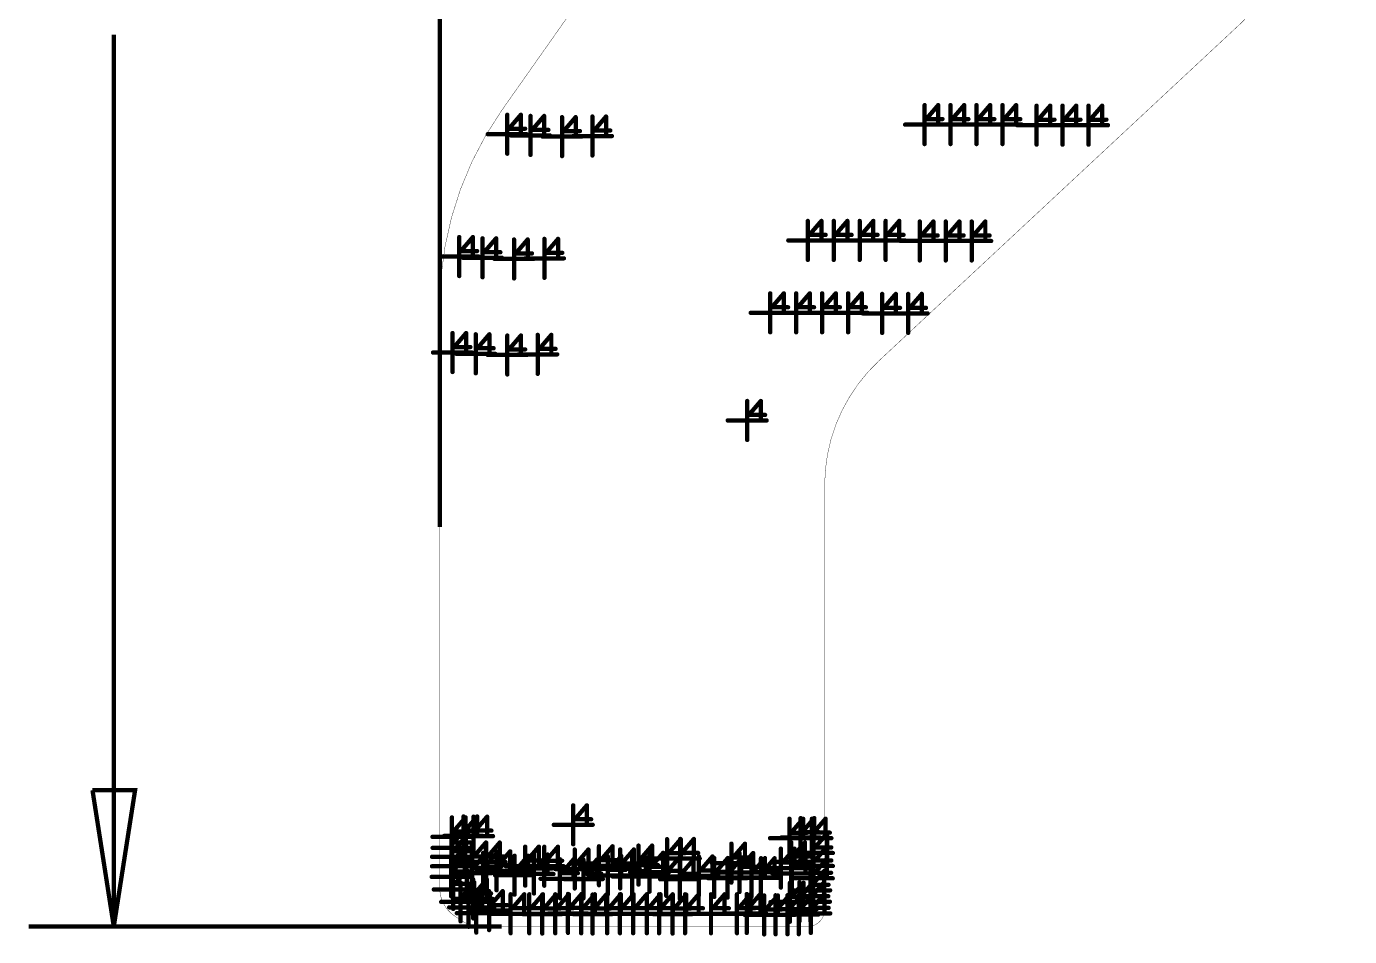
# Model space of a CAD drawing. Extents: x -81 to 328, y -202 to 89.
# Drawn here: x -33.48 to 5.36, y -84.28 to -57.56 of the extents above; entities that cross this region are included whole.
import ezdxf

# ---------------------------------------------------------------- set-up
doc = ezdxf.new("R2010")
doc.units = 0

# ---------------------------------------------------------------- blocks, each defined once
blk = doc.blocks.new('PAD_R1')
at = {"const_width": 0.5}
blk.add_lwpolyline([(0.25, 0, 1), (-0.25, 0, 1)], format="xyb", close=True, dxfattribs=at)

msp = doc.modelspace()

# ---------------------------------------------------------------- linework, layer by layer
at = {"const_width": 0.127}
for points in [[(-21.35, -72.249), (-21.35, 32.011)], [(-30.917, -57.803), (-30.917, -83.982)], [(-7.116, -59.869), (-7.116, -61.012)], [(-6.716, -59.869), (-7.069, -60.279)], [(-6.716, -60.441), (-6.716, -59.869)], [(-6.354, -59.869), (-6.354, -61.012)], [(-5.954, -59.869), (-6.307, -60.279)], [(-5.954, -60.441), (-5.954, -59.869)], [(-5.592, -59.869), (-5.592, -61.012)], [(-5.192, -59.869), (-5.545, -60.279)], [(-5.192, -60.441), (-5.192, -59.869)], [(-4.83, -59.869), (-4.83, -61.012)], [(-4.43, -59.869), (-4.783, -60.279)], [(-4.43, -60.441), (-4.43, -59.869)], [(-19.367, -60.152), (-19.367, -61.295)], [(-18.967, -60.152), (-19.319, -60.561)], [(-18.967, -60.723), (-18.967, -60.152)], [(-18.684, -60.187), (-18.684, -61.33)], [(-18.284, -60.187), (-18.637, -60.597)], [(-18.284, -60.759), (-18.284, -60.187)], [(-17.758, -60.222), (-17.758, -61.365)], [(-17.358, -60.222), (-17.71, -60.631)], [(-17.358, -60.793), (-17.358, -60.222)], [(-16.866, -60.204), (-16.866, -61.347)], [(-16.466, -60.204), (-16.818, -60.614)], [(-16.466, -60.776), (-16.466, -60.204)], [(-3.828, -59.886), (-3.828, -61.029)], [(-3.428, -59.886), (-3.781, -60.296)], [(-3.428, -60.458), (-3.428, -59.886)], [(-3.066, -59.886), (-3.066, -61.029)], [(-2.666, -59.886), (-3.019, -60.296)], [(-2.666, -60.458), (-2.666, -59.886)], [(-2.304, -59.886), (-2.304, -61.029)], [(-1.904, -59.886), (-2.257, -60.296)], [(-1.904, -60.458), (-1.904, -59.886)], [(-19.319, -60.561), (-18.843, -60.561)], [(-18.637, -60.597), (-18.16, -60.597)], [(-17.71, -60.631), (-17.234, -60.631)], [(-16.818, -60.614), (-16.342, -60.614)], [(-6.545, -60.441), (-7.688, -60.441)], [(-7.069, -60.279), (-6.592, -60.279)], [(-5.783, -60.441), (-6.926, -60.441)], [(-6.307, -60.279), (-5.83, -60.279)], [(-5.021, -60.441), (-6.164, -60.441)], [(-5.545, -60.279), (-5.068, -60.279)], [(-4.259, -60.441), (-5.402, -60.441)], [(-4.783, -60.279), (-4.306, -60.279)], [(-3.257, -60.458), (-4.4, -60.458)], [(-3.781, -60.296), (-3.304, -60.296)], [(-2.495, -60.458), (-3.638, -60.458)], [(-3.019, -60.296), (-2.542, -60.296)], [(-1.733, -60.458), (-2.876, -60.458)], [(-2.257, -60.296), (-1.78, -60.296)], [(-18.795, -60.723), (-19.938, -60.723)], [(-18.113, -60.759), (-19.256, -60.759)], [(-17.186, -60.793), (-18.329, -60.793)], [(-16.294, -60.776), (-17.437, -60.776)], [(-10.545, -63.269), (-10.545, -64.412)], [(-10.145, -63.269), (-10.498, -63.678)], [(-10.145, -63.84), (-10.145, -63.269)], [(-9.783, -63.269), (-9.783, -64.412)], [(-9.383, -63.269), (-9.736, -63.678)], [(-9.383, -63.84), (-9.383, -63.269)], [(-9.021, -63.269), (-9.021, -64.412)], [(-8.621, -63.269), (-8.974, -63.678)], [(-8.621, -63.84), (-8.621, -63.269)], [(-8.259, -63.269), (-8.259, -64.412)], [(-7.859, -63.269), (-8.212, -63.678)], [(-7.859, -63.84), (-7.859, -63.269)], [(-7.257, -63.286), (-7.257, -64.429)], [(-6.857, -63.286), (-7.21, -63.695)], [(-6.857, -63.857), (-6.857, -63.286)], [(-6.495, -63.286), (-6.495, -64.429)], [(-6.095, -63.286), (-6.448, -63.695)], [(-6.095, -63.857), (-6.095, -63.286)], [(-5.733, -63.286), (-5.733, -64.429)], [(-5.333, -63.286), (-5.686, -63.695)], [(-5.333, -63.857), (-5.333, -63.286)], [(-20.776, -63.743), (-20.776, -64.886)], [(-20.376, -63.743), (-20.729, -64.153)], [(-20.376, -64.315), (-20.376, -63.743)], [(-10.498, -63.678), (-10.021, -63.678)], [(-9.736, -63.678), (-9.259, -63.678)], [(-8.974, -63.678), (-8.497, -63.678)], [(-8.212, -63.678), (-7.735, -63.678)], [(-7.21, -63.695), (-6.733, -63.695)], [(-6.448, -63.695), (-5.971, -63.695)], [(-5.686, -63.695), (-5.209, -63.695)], [(-20.093, -63.779), (-20.093, -64.922)], [(-19.693, -63.779), (-20.046, -64.188)], [(-19.693, -64.35), (-19.693, -63.779)], [(-19.167, -63.813), (-19.167, -64.956)], [(-18.767, -63.813), (-19.119, -64.223)], [(-18.767, -64.385), (-18.767, -63.813)], [(-18.275, -63.796), (-18.275, -64.939)], [(-17.875, -63.796), (-18.227, -64.205)], [(-17.875, -64.367), (-17.875, -63.796)], [(-9.974, -63.84), (-11.117, -63.84)], [(-9.212, -63.84), (-10.355, -63.84)], [(-8.45, -63.84), (-9.593, -63.84)], [(-7.688, -63.84), (-8.831, -63.84)], [(-6.686, -63.857), (-7.829, -63.857)], [(-5.924, -63.857), (-7.067, -63.857)], [(-5.162, -63.857), (-6.305, -63.857)], [(-20.205, -64.315), (-21.348, -64.315)], [(-20.729, -64.153), (-20.252, -64.153)], [(-19.522, -64.35), (-20.665, -64.35)], [(-20.046, -64.188), (-19.569, -64.188)], [(-18.595, -64.385), (-19.738, -64.385)], [(-19.119, -64.223), (-18.643, -64.223)], [(-17.703, -64.367), (-18.846, -64.367)], [(-18.227, -64.205), (-17.751, -64.205)], [(-11.648, -65.394), (-11.648, -66.537)], [(-11.248, -65.394), (-11.601, -65.804)], [(-11.248, -65.966), (-11.248, -65.394)], [(-10.886, -65.394), (-10.886, -66.537)], [(-10.486, -65.394), (-10.839, -65.804)], [(-10.486, -65.966), (-10.486, -65.394)], [(-10.124, -65.394), (-10.124, -66.537)], [(-9.724, -65.394), (-10.077, -65.804)], [(-9.724, -65.966), (-9.724, -65.394)], [(-9.362, -65.394), (-9.362, -66.537)], [(-8.962, -65.394), (-9.315, -65.804)], [(-8.962, -65.966), (-8.962, -65.394)], [(-8.361, -65.411), (-8.361, -66.554)], [(-7.961, -65.411), (-8.313, -65.821)], [(-7.961, -65.983), (-7.961, -65.411)], [(-7.599, -65.411), (-7.599, -66.554)], [(-7.199, -65.411), (-7.551, -65.821)], [(-7.199, -65.983), (-7.199, -65.411)], [(-11.077, -65.966), (-12.22, -65.966)], [(-11.601, -65.804), (-11.124, -65.804)], [(-10.315, -65.966), (-11.458, -65.966)], [(-10.839, -65.804), (-10.362, -65.804)], [(-9.553, -65.966), (-10.696, -65.966)], [(-10.077, -65.804), (-9.6, -65.804)], [(-8.791, -65.966), (-9.934, -65.966)], [(-9.315, -65.804), (-8.838, -65.804)], [(-7.789, -65.983), (-8.932, -65.983)], [(-8.313, -65.821), (-7.837, -65.821)], [(-7.027, -65.983), (-8.17, -65.983)], [(-7.551, -65.821), (-7.075, -65.821)], [(-20.974, -66.561), (-20.974, -67.704)], [(-20.574, -66.561), (-20.927, -66.971)], [(-20.574, -67.133), (-20.574, -66.561)], [(-20.292, -66.597), (-20.292, -67.74)], [(-19.892, -66.597), (-20.244, -67.006)], [(-19.892, -67.169), (-19.892, -66.597)], [(-19.365, -66.632), (-19.365, -67.775)], [(-18.965, -66.632), (-19.317, -67.041)], [(-18.965, -67.203), (-18.965, -66.632)], [(-18.473, -66.614), (-18.473, -67.757)], [(-18.073, -66.614), (-18.425, -67.024)], [(-18.073, -67.186), (-18.073, -66.614)], [(-20.403, -67.133), (-21.546, -67.133)], [(-20.927, -66.971), (-20.45, -66.971)], [(-19.72, -67.169), (-20.863, -67.169)], [(-20.244, -67.006), (-19.768, -67.006)], [(-18.793, -67.203), (-19.936, -67.203)], [(-19.317, -67.041), (-18.841, -67.041)], [(-17.901, -67.186), (-19.044, -67.186)], [(-18.425, -67.024), (-17.949, -67.024)], [(-12.323, -68.554), (-12.323, -69.697)], [(-11.923, -68.554), (-12.276, -68.964)], [(-11.923, -69.126), (-11.923, -68.554)], [(-11.752, -69.126), (-12.895, -69.126)], [(-12.276, -68.964), (-11.799, -68.964)], [(-31.542, -79.982), (-30.917, -83.982)], [(-30.917, -83.982), (-30.292, -79.982), (-31.542, -79.982)], [(-17.43, -80.425), (-17.43, -81.568)], [(-17.03, -80.425), (-17.382, -80.834)], [(-17.03, -80.996), (-17.03, -80.425)], [(-20.991, -80.779), (-20.991, -81.922)], [(-20.591, -80.779), (-20.943, -81.188)], [(-20.65, -80.752), (-20.65, -81.895)], [(-20.25, -80.752), (-20.603, -81.162)], [(-20.591, -81.35), (-20.591, -80.779)], [(-20.357, -80.757), (-20.357, -81.9)], [(-19.957, -80.757), (-20.309, -81.167)], [(-20.25, -81.324), (-20.25, -80.752)], [(-19.957, -81.329), (-19.957, -80.757)], [(-17.382, -80.834), (-16.906, -80.834)], [(-11.083, -80.818), (-11.083, -81.961)], [(-10.682, -80.818), (-11.035, -81.228)], [(-10.755, -80.8), (-10.755, -81.943)], [(-10.355, -80.8), (-10.708, -81.209)], [(-10.682, -81.39), (-10.682, -80.818)], [(-10.422, -80.816), (-10.422, -81.959)], [(-10.022, -80.816), (-10.375, -81.226)], [(-10.355, -81.371), (-10.355, -80.8)], [(-10.022, -81.388), (-10.022, -80.816)], [(-20.988, -81.102), (-20.988, -82.245)], [(-20.943, -81.188), (-20.467, -81.188)], [(-20.587, -81.102), (-20.94, -81.511)], [(-20.603, -81.162), (-20.126, -81.162)], [(-20.587, -81.673), (-20.587, -81.102)], [(-20.309, -81.167), (-19.833, -81.167)], [(-16.858, -80.996), (-18.001, -80.996)], [(-11.035, -81.228), (-10.559, -81.228)], [(-10.708, -81.209), (-10.231, -81.209)], [(-10.375, -81.226), (-9.898, -81.226)], [(-20.419, -81.35), (-21.562, -81.35)], [(-20.079, -81.324), (-21.222, -81.324)], [(-21.005, -81.364), (-21.005, -82.507)], [(-20.605, -81.364), (-20.957, -81.773)], [(-20.94, -81.511), (-20.464, -81.511)], [(-19.785, -81.329), (-20.928, -81.329)], [(-20.605, -81.935), (-20.605, -81.364)], [(-20.393, -81.516), (-20.393, -82.659)], [(-19.993, -81.516), (-20.346, -81.925)], [(-19.993, -82.087), (-19.993, -81.516)], [(-19.987, -81.517), (-19.987, -82.66)], [(-19.587, -81.517), (-19.939, -81.927)], [(-19.587, -82.089), (-19.587, -81.517)], [(-15.515, -81.606), (-15.515, -82.749)], [(-15.115, -81.606), (-15.468, -82.015)], [(-15.115, -82.177), (-15.115, -81.606)], [(-14.675, -81.418), (-14.675, -82.561)], [(-14.275, -81.418), (-14.627, -81.827)], [(-14.288, -81.412), (-14.288, -82.555)], [(-14.275, -81.989), (-14.275, -81.418)], [(-13.888, -81.412), (-14.241, -81.821)], [(-13.888, -81.983), (-13.888, -81.412)], [(-12.788, -81.55), (-12.788, -82.693)], [(-12.388, -81.55), (-12.741, -81.959)], [(-12.388, -82.121), (-12.388, -81.55)], [(-10.511, -81.39), (-11.654, -81.39)], [(-10.184, -81.371), (-11.327, -81.371)], [(-11.028, -81.513), (-11.028, -82.656)], [(-9.851, -81.388), (-10.994, -81.388)], [(-10.628, -81.513), (-10.98, -81.923)], [(-10.628, -82.085), (-10.628, -81.513)], [(-10.38, -81.251), (-10.38, -82.394)], [(-9.98, -81.251), (-10.333, -81.66)], [(-9.98, -81.823), (-9.98, -81.251)], [(-20.433, -81.935), (-21.576, -81.935)], [(-20.416, -81.673), (-21.559, -81.673)], [(-21.015, -81.954), (-21.015, -83.097)], [(-21.005, -81.642), (-21.005, -82.785)], [(-20.615, -81.954), (-20.967, -82.364)], [(-20.605, -81.642), (-20.957, -82.052)], [(-20.957, -81.773), (-20.481, -81.773)], [(-20.615, -82.526), (-20.615, -81.954)], [(-20.605, -82.214), (-20.605, -81.642)], [(-20.403, -81.847), (-20.403, -82.99)], [(-20.003, -81.847), (-20.356, -82.257)], [(-20.346, -81.925), (-19.869, -81.925)], [(-20.077, -81.823), (-20.077, -82.966)], [(-19.677, -81.823), (-20.03, -82.233)], [(-20.003, -82.419), (-20.003, -81.847)], [(-19.939, -81.927), (-19.463, -81.927)], [(-19.681, -81.775), (-19.681, -82.918)], [(-19.677, -82.395), (-19.677, -81.823)], [(-19.281, -81.775), (-19.633, -82.185)], [(-19.281, -82.347), (-19.281, -81.775)], [(-19.153, -81.904), (-19.153, -83.047)], [(-18.753, -81.904), (-19.105, -82.314)], [(-18.839, -81.638), (-18.839, -82.781)], [(-18.439, -81.638), (-18.791, -82.048)], [(-18.753, -82.476), (-18.753, -81.904)], [(-18.582, -81.869), (-18.582, -83.012)], [(-18.182, -81.869), (-18.534, -82.278)], [(-18.439, -82.21), (-18.439, -81.638)], [(-18.28, -81.641), (-18.28, -82.784)], [(-17.88, -81.641), (-18.232, -82.051)], [(-18.182, -82.44), (-18.182, -81.869)], [(-17.88, -82.213), (-17.88, -81.641)], [(-17.819, -82.009), (-17.819, -83.152)], [(-17.419, -82.009), (-17.771, -82.418)], [(-17.419, -82.58), (-17.419, -82.009)], [(-17.386, -81.722), (-17.386, -82.865)], [(-16.985, -81.722), (-17.338, -82.132)], [(-16.985, -82.294), (-16.985, -81.722)], [(-16.674, -81.627), (-16.674, -82.77)], [(-16.274, -81.627), (-16.626, -82.036)], [(-16.419, -81.912), (-16.419, -83.055)], [(-16.019, -81.912), (-16.371, -82.322)], [(-16.274, -82.198), (-16.274, -81.627)], [(-16.051, -81.72), (-16.051, -82.863)], [(-16.019, -82.484), (-16.019, -81.912)], [(-15.65, -81.72), (-16.003, -82.13)], [(-15.701, -81.946), (-15.701, -83.089)], [(-15.3, -81.946), (-15.653, -82.355)], [(-15.65, -82.292), (-15.65, -81.72)], [(-15.3, -82.517), (-15.3, -81.946)], [(-14.103, -81.989), (-15.246, -81.989)], [(-15.19, -81.817), (-15.19, -82.96)], [(-14.79, -81.817), (-15.143, -82.226)], [(-13.717, -81.983), (-14.86, -81.983)], [(-14.79, -82.388), (-14.79, -81.817)], [(-14.699, -81.939), (-14.699, -83.082)], [(-14.299, -81.939), (-14.652, -82.348)], [(-14.627, -81.827), (-14.151, -81.827)], [(-14.299, -82.51), (-14.299, -81.939)], [(-14.241, -81.821), (-13.764, -81.821)], [(-13.742, -81.925), (-13.742, -83.068)], [(-13.342, -81.925), (-13.695, -82.334)], [(-13.342, -82.496), (-13.342, -81.925)], [(-13.291, -81.97), (-13.291, -83.113)], [(-12.891, -81.97), (-13.244, -82.38)], [(-12.9, -81.99), (-12.9, -83.133)], [(-12.891, -82.542), (-12.891, -81.97)], [(-12.5, -81.99), (-12.853, -82.399)], [(-12.741, -81.959), (-12.264, -81.959)], [(-12.55, -81.824), (-12.55, -82.967)], [(-12.15, -81.824), (-12.503, -82.234)], [(-12.5, -82.561), (-12.5, -81.99)], [(-12.201, -81.975), (-12.201, -83.118)], [(-11.801, -81.975), (-12.154, -82.385)], [(-12.15, -82.396), (-12.15, -81.824)], [(-11.919, -81.978), (-11.919, -83.121)], [(-11.519, -81.978), (-11.871, -82.388)], [(-11.801, -82.547), (-11.801, -81.975)], [(-11.519, -82.55), (-11.519, -81.978)], [(-11.336, -81.696), (-11.336, -82.839)], [(-10.935, -81.696), (-11.288, -82.106)], [(-11.012, -81.858), (-11.012, -83.001)], [(-10.98, -81.923), (-10.504, -81.923)], [(-10.612, -81.858), (-10.965, -82.267)], [(-9.809, -81.823), (-10.952, -81.823)], [(-10.935, -82.268), (-10.935, -81.696)], [(-10.612, -82.429), (-10.612, -81.858)], [(-10.385, -81.996), (-10.385, -83.139)], [(-10.378, -81.633), (-10.378, -82.776)], [(-9.984, -81.996), (-10.337, -82.405)], [(-10.333, -81.66), (-9.856, -81.66)], [(-9.978, -81.633), (-10.331, -82.043)], [(-9.984, -82.567), (-9.984, -81.996)], [(-9.978, -82.205), (-9.978, -81.633)], [(-20.433, -82.214), (-21.576, -82.214)], [(-20.967, -82.364), (-20.491, -82.364)], [(-19.822, -82.087), (-20.965, -82.087)], [(-20.957, -82.052), (-20.481, -82.052)], [(-20.952, -82.323), (-20.952, -83.466)], [(-20.552, -82.323), (-20.904, -82.732)], [(-19.506, -82.395), (-20.649, -82.395)], [(-19.415, -82.089), (-20.558, -82.089)], [(-20.552, -82.894), (-20.552, -82.323)], [(-20.356, -82.257), (-19.879, -82.257)], [(-19.109, -82.347), (-20.252, -82.347)], [(-20.03, -82.233), (-19.553, -82.233)], [(-19.633, -82.185), (-19.157, -82.185)], [(-18.267, -82.21), (-19.41, -82.21)], [(-19.105, -82.314), (-18.629, -82.314)], [(-17.708, -82.213), (-18.851, -82.213)], [(-18.791, -82.048), (-18.315, -82.048)], [(-18.534, -82.278), (-18.058, -82.278)], [(-18.232, -82.051), (-17.756, -82.051)], [(-16.814, -82.294), (-17.957, -82.294)], [(-17.338, -82.132), (-16.862, -82.132)], [(-16.102, -82.198), (-17.245, -82.198)], [(-17.133, -82.016), (-17.133, -83.159)], [(-16.733, -82.016), (-17.085, -82.426)], [(-16.733, -82.588), (-16.733, -82.016)], [(-16.626, -82.036), (-16.15, -82.036)], [(-15.479, -82.292), (-16.622, -82.292)], [(-16.371, -82.322), (-15.895, -82.322)], [(-14.944, -82.177), (-16.087, -82.177)], [(-16.003, -82.13), (-15.527, -82.13)], [(-14.619, -82.388), (-15.762, -82.388)], [(-15.653, -82.355), (-15.177, -82.355)], [(-15.468, -82.015), (-14.991, -82.015)], [(-15.143, -82.226), (-14.666, -82.226)], [(-14.652, -82.348), (-14.175, -82.348)], [(-14.304, -82.024), (-14.304, -83.167)], [(-13.904, -82.024), (-14.257, -82.434)], [(-13.904, -82.596), (-13.904, -82.024)], [(-13.695, -82.334), (-13.218, -82.334)], [(-12.217, -82.121), (-13.36, -82.121)], [(-13.244, -82.38), (-12.767, -82.38)], [(-11.979, -82.396), (-13.122, -82.396)], [(-12.853, -82.399), (-12.376, -82.399)], [(-12.503, -82.234), (-12.026, -82.234)], [(-12.154, -82.385), (-11.677, -82.385)], [(-10.764, -82.268), (-11.907, -82.268)], [(-11.871, -82.388), (-11.395, -82.388)], [(-10.456, -82.085), (-11.599, -82.085)], [(-11.288, -82.106), (-10.812, -82.106)], [(-10.965, -82.267), (-10.488, -82.267)], [(-9.807, -82.205), (-10.95, -82.205)], [(-10.462, -82.348), (-10.462, -83.491)], [(-10.062, -82.348), (-10.414, -82.758)], [(-10.331, -82.043), (-9.854, -82.043)], [(-10.062, -82.92), (-10.062, -82.348)], [(-20.443, -82.526), (-21.586, -82.526)], [(-19.832, -82.419), (-20.975, -82.419)], [(-20.904, -82.732), (-20.428, -82.732)], [(-20.735, -82.687), (-20.735, -83.83)], [(-20.334, -82.687), (-20.687, -83.096)], [(-20.367, -82.6), (-20.367, -83.743)], [(-20.334, -83.258), (-20.334, -82.687)], [(-19.967, -82.6), (-20.319, -83.01)], [(-19.967, -83.172), (-19.967, -82.6)], [(-18.581, -82.476), (-19.724, -82.476)], [(-18.01, -82.44), (-19.153, -82.44)], [(-17.247, -82.58), (-18.39, -82.58)], [(-17.771, -82.418), (-17.295, -82.418)], [(-16.561, -82.588), (-17.704, -82.588)], [(-17.085, -82.426), (-16.609, -82.426)], [(-15.847, -82.484), (-16.99, -82.484)], [(-15.129, -82.517), (-16.272, -82.517)], [(-14.128, -82.51), (-15.271, -82.51)], [(-13.733, -82.596), (-14.876, -82.596)], [(-13.171, -82.496), (-14.314, -82.496)], [(-14.257, -82.434), (-13.78, -82.434)], [(-12.72, -82.542), (-13.863, -82.542)], [(-12.329, -82.561), (-13.472, -82.561)], [(-11.63, -82.547), (-12.773, -82.547)], [(-11.347, -82.55), (-12.49, -82.55)], [(-10.441, -82.429), (-11.584, -82.429)], [(-11.069, -82.698), (-11.069, -83.841)], [(-10.669, -82.698), (-11.022, -83.107)], [(-9.813, -82.567), (-10.956, -82.567)], [(-10.79, -82.685), (-10.79, -83.828)], [(-10.39, -82.685), (-10.742, -83.094)], [(-10.669, -83.269), (-10.669, -82.698)], [(-10.467, -82.683), (-10.467, -83.826)], [(-10.067, -82.683), (-10.419, -83.092)], [(-10.414, -82.758), (-9.938, -82.758)], [(-10.39, -83.256), (-10.39, -82.685)], [(-10.337, -82.405), (-9.861, -82.405)], [(-10.067, -83.254), (-10.067, -82.683)], [(-20.38, -82.894), (-21.523, -82.894)], [(-19.795, -83.172), (-20.938, -83.172)], [(-20.687, -83.096), (-20.211, -83.096)], [(-20.501, -82.847), (-20.501, -83.99)], [(-20.101, -82.847), (-20.453, -83.257)], [(-20.319, -83.01), (-19.843, -83.01)], [(-20.275, -83.018), (-20.275, -84.161)], [(-19.875, -83.018), (-20.228, -83.427)], [(-20.101, -83.419), (-20.101, -82.847)], [(-19.9, -82.943), (-19.9, -84.086)], [(-19.875, -83.589), (-19.875, -83.018)], [(-19.5, -82.943), (-19.853, -83.353)], [(-19.5, -83.515), (-19.5, -82.943)], [(-19.267, -83.036), (-19.267, -84.179)], [(-18.867, -83.036), (-19.22, -83.446)], [(-18.867, -83.608), (-18.867, -83.036)], [(-18.72, -83.036), (-18.72, -84.179)], [(-18.32, -83.036), (-18.672, -83.446)], [(-18.34, -83.045), (-18.34, -84.188)], [(-18.32, -83.608), (-18.32, -83.036)], [(-17.94, -83.045), (-18.292, -83.455)], [(-17.958, -83.036), (-17.958, -84.179)], [(-17.94, -83.617), (-17.94, -83.045)], [(-17.558, -83.036), (-17.91, -83.446)], [(-17.584, -83.027), (-17.584, -84.17)], [(-17.558, -83.608), (-17.558, -83.036)], [(-17.184, -83.027), (-17.536, -83.436)], [(-17.196, -83.036), (-17.196, -84.179)], [(-17.184, -83.599), (-17.184, -83.027)], [(-16.796, -83.036), (-17.148, -83.446)], [(-16.862, -83.045), (-16.862, -84.188)], [(-16.461, -83.045), (-16.814, -83.455)], [(-16.796, -83.608), (-16.796, -83.036)], [(-16.461, -83.617), (-16.461, -83.045)], [(-16.434, -83.036), (-16.434, -84.179)], [(-16.034, -83.036), (-16.386, -83.446)], [(-16.058, -83.036), (-16.058, -84.179)], [(-16.034, -83.608), (-16.034, -83.036)], [(-15.658, -83.036), (-16.01, -83.446)], [(-15.672, -83.036), (-15.672, -84.179)], [(-15.658, -83.608), (-15.658, -83.036)], [(-15.272, -83.036), (-15.624, -83.446)], [(-15.272, -83.608), (-15.272, -83.036)], [(-15.269, -83.036), (-15.269, -84.179)], [(-14.869, -83.036), (-15.222, -83.446)], [(-14.91, -83.036), (-14.91, -84.179)], [(-14.869, -83.608), (-14.869, -83.036)], [(-14.51, -83.036), (-14.862, -83.446)], [(-14.514, -83.045), (-14.514, -84.188)], [(-14.51, -83.608), (-14.51, -83.036)], [(-14.114, -83.045), (-14.466, -83.455)], [(-14.148, -83.036), (-14.148, -84.179)], [(-14.114, -83.617), (-14.114, -83.045)], [(-13.748, -83.036), (-14.1, -83.446)], [(-13.748, -83.608), (-13.748, -83.036)], [(-13.386, -83.036), (-13.386, -84.179)], [(-12.986, -83.036), (-13.338, -83.446)], [(-12.986, -83.608), (-12.986, -83.036)], [(-12.624, -83.036), (-12.624, -84.179)], [(-12.224, -83.036), (-12.576, -83.446)], [(-12.337, -83.028), (-12.337, -84.171)], [(-11.937, -83.028), (-12.29, -83.437)], [(-12.224, -83.608), (-12.224, -83.036)], [(-11.937, -83.6), (-11.937, -83.028)], [(-11.825, -83.07), (-11.825, -84.213)], [(-11.425, -83.07), (-11.778, -83.479)], [(-11.49, -83.065), (-11.49, -84.208)], [(-11.09, -83.065), (-11.442, -83.474)], [(-11.425, -83.641), (-11.425, -83.07)], [(-11.14, -83.063), (-11.14, -84.206)], [(-10.74, -83.063), (-11.093, -83.472)], [(-11.09, -83.636), (-11.09, -83.065)], [(-9.89, -82.92), (-11.033, -82.92)], [(-11.022, -83.107), (-10.545, -83.107)], [(-10.81, -83.063), (-10.81, -84.206)], [(-10.41, -83.063), (-10.763, -83.472)], [(-10.742, -83.094), (-10.266, -83.094)], [(-10.74, -83.634), (-10.74, -83.063)], [(-10.456, -83.026), (-10.456, -84.169)], [(-10.419, -83.092), (-9.943, -83.092)], [(-10.41, -83.634), (-10.41, -83.063)], [(-10.056, -83.026), (-10.408, -83.435)], [(-10.056, -83.597), (-10.056, -83.026)], [(-20.163, -83.258), (-21.306, -83.258)], [(-19.929, -83.419), (-21.072, -83.419)], [(-19.329, -83.515), (-20.472, -83.515)], [(-20.453, -83.257), (-19.977, -83.257)], [(-20.228, -83.427), (-19.751, -83.427)], [(-19.853, -83.353), (-19.376, -83.353)], [(-19.22, -83.446), (-18.743, -83.446)], [(-18.672, -83.446), (-18.196, -83.446)], [(-18.292, -83.455), (-17.816, -83.455)], [(-17.91, -83.446), (-17.434, -83.446)], [(-17.536, -83.436), (-17.06, -83.436)], [(-17.148, -83.446), (-16.672, -83.446)], [(-16.814, -83.455), (-16.338, -83.455)], [(-16.386, -83.446), (-15.91, -83.446)], [(-16.01, -83.446), (-15.534, -83.446)], [(-15.624, -83.446), (-15.148, -83.446)], [(-15.222, -83.446), (-14.745, -83.446)], [(-14.862, -83.446), (-14.386, -83.446)], [(-14.466, -83.455), (-13.99, -83.455)], [(-14.1, -83.446), (-13.624, -83.446)], [(-13.338, -83.446), (-12.862, -83.446)], [(-12.576, -83.446), (-12.1, -83.446)], [(-12.29, -83.437), (-11.813, -83.437)], [(-11.778, -83.479), (-11.301, -83.479)], [(-10.498, -83.269), (-11.641, -83.269)], [(-11.442, -83.474), (-10.966, -83.474)], [(-10.218, -83.256), (-11.361, -83.256)], [(-11.093, -83.472), (-10.616, -83.472)], [(-9.895, -83.254), (-11.038, -83.254)], [(-10.763, -83.472), (-10.286, -83.472)], [(-10.408, -83.435), (-9.932, -83.435)], [(-19.704, -83.589), (-20.847, -83.589)], [(-18.696, -83.608), (-19.839, -83.608)], [(-18.148, -83.608), (-19.291, -83.608)], [(-17.768, -83.617), (-18.911, -83.617)], [(-17.386, -83.608), (-18.529, -83.608)], [(-17.012, -83.599), (-18.155, -83.599)], [(-16.624, -83.608), (-17.767, -83.608)], [(-16.29, -83.617), (-17.433, -83.617)], [(-15.862, -83.608), (-17.005, -83.608)], [(-15.486, -83.608), (-16.629, -83.608)], [(-15.1, -83.608), (-16.243, -83.608)], [(-14.698, -83.608), (-15.841, -83.608)], [(-14.338, -83.608), (-15.481, -83.608)], [(-13.942, -83.617), (-15.085, -83.617)], [(-13.576, -83.608), (-14.719, -83.608)], [(-12.814, -83.608), (-13.957, -83.608)], [(-12.052, -83.608), (-13.195, -83.608)], [(-11.766, -83.6), (-12.909, -83.6)], [(-11.254, -83.641), (-12.397, -83.641)], [(-10.918, -83.636), (-12.061, -83.636)], [(-10.569, -83.634), (-11.712, -83.634)], [(-10.239, -83.634), (-11.382, -83.634)], [(-9.884, -83.597), (-11.027, -83.597)], [(-19.533, -83.982), (-33.417, -83.982)]]:
    msp.add_lwpolyline(points, dxfattribs=at)
at = {"const_width": 0.0102}
msp.add_lwpolyline([(-11.95, 5.061), (-11.95, -46.094, -0.154617), (-13.774, -51.853), (-19.526, -60.019, 0.154617), (-21.35, -65.777), (-21.35, -82.847, 0.250784), (-20.905, -83.679), (-20.702, -83.814, 0.148072), (-20.147, -83.982), (-10.55, -83.982, 0.414366), (-10.05, -83.482), (-10.05, -71.034, -0.208002), (-8.46, -67.378), (2.17, -57.465, 0.207998), (5.35, -50.152), (5.35, -0.684, 0.256397)], format="xyb", dxfattribs=at)

# ---------------------------------------------------------------- block references
at = {"xscale": 0.127, "yscale": 0.127}
for p in [(-7.116, -59.869), (-6.716, -59.869), (-6.354, -59.869), (-5.954, -59.869), (-5.592, -59.869), (-5.192, -59.869), (-4.83, -59.869), (-4.43, -59.869), (-19.367, -60.152), (-18.967, -60.152), (-18.684, -60.187), (-18.284, -60.187), (-17.758, -60.222), (-17.358, -60.222), (-16.866, -60.204), (-16.466, -60.204), (-3.828, -59.886), (-3.428, -59.886), (-3.066, -59.886), (-2.666, -59.886), (-2.304, -59.886), (-1.904, -59.886), (-19.319, -60.561), (-18.843, -60.561), (-18.637, -60.597), (-18.16, -60.597), (-17.71, -60.631), (-17.234, -60.631), (-16.818, -60.614), (-16.342, -60.614), (-7.688, -60.441), (-7.069, -60.279), (-6.926, -60.441), (-6.716, -60.441), (-6.592, -60.279), (-6.545, -60.441), (-6.307, -60.279), (-6.164, -60.441), (-5.954, -60.441), (-5.83, -60.279), (-5.783, -60.441), (-5.545, -60.279), (-5.402, -60.441), (-5.192, -60.441), (-5.068, -60.279), (-5.021, -60.441), (-4.783, -60.279), (-4.43, -60.441), (-4.4, -60.458), (-4.306, -60.279), (-4.259, -60.441), (-3.781, -60.296), (-3.638, -60.458), (-3.428, -60.458), (-3.304, -60.296), (-3.257, -60.458), (-3.019, -60.296), (-2.876, -60.458), (-2.666, -60.458), (-2.542, -60.296), (-2.495, -60.458), (-2.257, -60.296), (-1.904, -60.458), (-1.78, -60.296), (-1.733, -60.458), (-19.938, -60.723), (-19.256, -60.759), (-18.967, -60.723), (-18.795, -60.723), (-18.329, -60.793), (-18.284, -60.759), (-18.113, -60.759), (-17.437, -60.776), (-17.358, -60.793), (-17.186, -60.793), (-16.466, -60.776), (-16.294, -60.776), (-7.116, -61.012), (-6.354, -61.012), (-5.592, -61.012), (-4.83, -61.012), (-3.828, -61.029), (-3.066, -61.029), (-2.304, -61.029), (-19.367, -61.295), (-18.684, -61.33), (-17.758, -61.365), (-16.866, -61.347), (-10.545, -63.269), (-10.145, -63.269), (-9.783, -63.269), (-9.383, -63.269), (-9.021, -63.269), (-8.621, -63.269), (-8.259, -63.269), (-7.859, -63.269), (-7.257, -63.286), (-6.857, -63.286), (-6.495, -63.286), (-6.095, -63.286), (-5.733, -63.286), (-5.333, -63.286), (-20.776, -63.743), (-20.376, -63.743), (-10.498, -63.678), (-10.021, -63.678), (-9.736, -63.678), (-9.259, -63.678), (-8.974, -63.678), (-8.497, -63.678), (-8.212, -63.678), (-7.735, -63.678), (-7.21, -63.695), (-6.733, -63.695), (-6.448, -63.695), (-5.971, -63.695), (-5.686, -63.695), (-5.209, -63.695), (-20.093, -63.779), (-19.693, -63.779), (-19.167, -63.813), (-18.767, -63.813), (-18.275, -63.796), (-17.875, -63.796), (-11.117, -63.84), (-10.355, -63.84), (-10.145, -63.84), (-9.974, -63.84), (-9.593, -63.84), (-9.383, -63.84), (-9.212, -63.84), (-8.831, -63.84), (-8.621, -63.84), (-8.45, -63.84), (-7.859, -63.84), (-7.829, -63.857), (-7.688, -63.84), (-7.067, -63.857), (-6.857, -63.857), (-6.686, -63.857), (-6.305, -63.857), (-6.095, -63.857), (-5.924, -63.857), (-5.333, -63.857), (-5.162, -63.857), (-21.348, -64.315), (-20.729, -64.153), (-20.665, -64.35), (-20.376, -64.315), (-20.252, -64.153), (-20.205, -64.315), (-20.046, -64.188), (-19.738, -64.385), (-19.693, -64.35), (-19.569, -64.188), (-19.522, -64.35), (-19.119, -64.223), (-18.846, -64.367), (-18.767, -64.385), (-18.643, -64.223), (-18.595, -64.385), (-18.227, -64.205), (-17.875, -64.367), (-17.751, -64.205), (-17.703, -64.367), (-10.545, -64.412), (-9.783, -64.412), (-9.021, -64.412), (-8.259, -64.412), (-7.257, -64.429), (-6.495, -64.429), (-5.733, -64.429), (-20.776, -64.886), (-20.093, -64.922), (-19.167, -64.956), (-18.275, -64.939), (-11.648, -65.394), (-11.248, -65.394), (-10.886, -65.394), (-10.486, -65.394), (-10.124, -65.394), (-9.724, -65.394), (-9.362, -65.394), (-8.962, -65.394), (-8.361, -65.411), (-7.961, -65.411), (-7.599, -65.411), (-7.199, -65.411), (-12.22, -65.966), (-11.601, -65.804), (-11.458, -65.966), (-11.248, -65.966), (-11.124, -65.804), (-11.077, -65.966), (-10.839, -65.804), (-10.696, -65.966), (-10.486, -65.966), (-10.362, -65.804), (-10.315, -65.966), (-10.077, -65.804), (-9.934, -65.966), (-9.724, -65.966), (-9.6, -65.804), (-9.553, -65.966), (-9.315, -65.804), (-8.962, -65.966), (-8.932, -65.983), (-8.838, -65.804), (-8.791, -65.966), (-8.313, -65.821), (-8.17, -65.983), (-7.961, -65.983), (-7.837, -65.821), (-7.789, -65.983), (-7.551, -65.821), (-7.199, -65.983), (-7.075, -65.821), (-7.027, -65.983), (-20.974, -66.561), (-20.574, -66.561), (-20.292, -66.597), (-19.892, -66.597), (-19.365, -66.632), (-18.965, -66.632), (-18.473, -66.614), (-18.073, -66.614), (-11.648, -66.537), (-10.886, -66.537), (-10.124, -66.537), (-9.362, -66.537), (-8.361, -66.554), (-7.599, -66.554), (-21.546, -67.133), (-20.927, -66.971), (-20.863, -67.169), (-20.574, -67.133), (-20.45, -66.971), (-20.403, -67.133), (-20.244, -67.006), (-19.936, -67.203), (-19.892, -67.169), (-19.768, -67.006), (-19.72, -67.169), (-19.317, -67.041), (-19.044, -67.186), (-18.965, -67.203), (-18.841, -67.041), (-18.793, -67.203), (-18.425, -67.024), (-18.073, -67.186), (-17.949, -67.024), (-17.901, -67.186), (-20.974, -67.704), (-20.292, -67.74), (-19.365, -67.775), (-18.473, -67.757), (-12.323, -68.554), (-11.923, -68.554), (-12.895, -69.126), (-12.276, -68.964), (-11.923, -69.126), (-11.799, -68.964), (-11.752, -69.126), (-12.323, -69.697), (-17.43, -80.425), (-17.03, -80.425), (-20.991, -80.779), (-20.65, -80.752), (-20.591, -80.779), (-20.357, -80.757), (-20.25, -80.752), (-19.957, -80.757), (-17.382, -80.834), (-16.906, -80.834), (-11.083, -80.818), (-10.755, -80.8), (-10.682, -80.818), (-10.422, -80.816), (-10.355, -80.8), (-10.022, -80.816), (-20.988, -81.102), (-20.943, -81.188), (-20.603, -81.162), (-20.587, -81.102), (-20.467, -81.188), (-20.309, -81.167), (-20.126, -81.162), (-19.833, -81.167), (-18.001, -80.996), (-17.03, -80.996), (-16.858, -80.996), (-11.035, -81.228), (-10.708, -81.209), (-10.559, -81.228), (-10.375, -81.226), (-10.231, -81.209), (-9.898, -81.226), (-21.562, -81.35), (-21.222, -81.324), (-21.005, -81.364), (-20.94, -81.511), (-20.928, -81.329), (-20.605, -81.364), (-20.591, -81.35), (-20.464, -81.511), (-20.419, -81.35), (-20.393, -81.516), (-20.25, -81.324), (-20.079, -81.324), (-19.993, -81.516), (-19.987, -81.517), (-19.957, -81.329), (-19.785, -81.329), (-19.587, -81.517), (-17.43, -81.568), (-15.515, -81.606), (-15.115, -81.606), (-14.675, -81.418), (-14.288, -81.412), (-14.275, -81.418), (-13.888, -81.412), (-12.788, -81.55), (-12.388, -81.55), (-11.654, -81.39), (-11.327, -81.371), (-11.028, -81.513), (-10.994, -81.388), (-10.682, -81.39), (-10.628, -81.513), (-10.511, -81.39), (-10.38, -81.251), (-10.355, -81.371), (-10.184, -81.371), (-10.022, -81.388), (-9.98, -81.251), (-9.851, -81.388), (-21.576, -81.935), (-21.559, -81.673), (-21.015, -81.954), (-21.005, -81.642), (-20.991, -81.922), (-20.957, -81.773), (-20.65, -81.895), (-20.615, -81.954), (-20.605, -81.642), (-20.605, -81.935), (-20.587, -81.673), (-20.481, -81.773), (-20.433, -81.935), (-20.416, -81.673), (-20.403, -81.847), (-20.357, -81.9), (-20.346, -81.925), (-20.077, -81.823), (-20.003, -81.847), (-19.939, -81.927), (-19.869, -81.925), (-19.681, -81.775), (-19.677, -81.823), (-19.463, -81.927), (-19.281, -81.775), (-19.153, -81.904), (-18.839, -81.638), (-18.753, -81.904), (-18.582, -81.869), (-18.439, -81.638), (-18.28, -81.641), (-18.182, -81.869), (-17.88, -81.641), (-17.819, -82.009), (-17.419, -82.009), (-17.386, -81.722), (-16.985, -81.722), (-16.674, -81.627), (-16.419, -81.912), (-16.274, -81.627), (-16.051, -81.72), (-16.019, -81.912), (-15.701, -81.946), (-15.65, -81.72), (-15.3, -81.946), (-15.246, -81.989), (-15.19, -81.817), (-14.86, -81.983), (-14.79, -81.817), (-14.699, -81.939), (-14.627, -81.827), (-14.299, -81.939), (-14.275, -81.989), (-14.241, -81.821), (-14.151, -81.827), (-14.103, -81.989), (-13.888, -81.983), (-13.764, -81.821), (-13.742, -81.925), (-13.717, -81.983), (-13.342, -81.925), (-13.291, -81.97), (-12.9, -81.99), (-12.891, -81.97), (-12.741, -81.959), (-12.55, -81.824), (-12.5, -81.99), (-12.264, -81.959), (-12.201, -81.975), (-12.15, -81.824), (-11.919, -81.978), (-11.801, -81.975), (-11.519, -81.978), (-11.336, -81.696), (-11.083, -81.961), (-11.012, -81.858), (-10.98, -81.923), (-10.952, -81.823), (-10.935, -81.696), (-10.755, -81.943), (-10.612, -81.858), (-10.504, -81.923), (-10.422, -81.959), (-10.385, -81.996), (-10.378, -81.633), (-10.333, -81.66), (-9.984, -81.996), (-9.98, -81.823), (-9.978, -81.633), (-9.856, -81.66), (-9.809, -81.823), (-21.576, -82.214), (-20.988, -82.245), (-20.967, -82.364), (-20.965, -82.087), (-20.957, -82.052), (-20.952, -82.323), (-20.649, -82.395), (-20.605, -82.214), (-20.558, -82.089), (-20.552, -82.323), (-20.491, -82.364), (-20.481, -82.052), (-20.433, -82.214), (-20.356, -82.257), (-20.252, -82.347), (-20.03, -82.233), (-19.993, -82.087), (-19.879, -82.257), (-19.822, -82.087), (-19.677, -82.395), (-19.633, -82.185), (-19.587, -82.089), (-19.553, -82.233), (-19.506, -82.395), (-19.415, -82.089), (-19.41, -82.21), (-19.281, -82.347), (-19.157, -82.185), (-19.109, -82.347), (-19.105, -82.314), (-18.851, -82.213), (-18.791, -82.048), (-18.629, -82.314), (-18.534, -82.278), (-18.439, -82.21), (-18.315, -82.048), (-18.267, -82.21), (-18.232, -82.051), (-18.058, -82.278), (-17.957, -82.294), (-17.88, -82.213), (-17.756, -82.051), (-17.708, -82.213), (-17.338, -82.132), (-17.245, -82.198), (-17.133, -82.016), (-16.985, -82.294), (-16.862, -82.132), (-16.814, -82.294), (-16.733, -82.016), (-16.626, -82.036), (-16.622, -82.292), (-16.371, -82.322), (-16.274, -82.198), (-16.15, -82.036), (-16.102, -82.198), (-16.087, -82.177), (-16.003, -82.13), (-15.895, -82.322), (-15.762, -82.388), (-15.653, -82.355), (-15.65, -82.292), (-15.527, -82.13), (-15.479, -82.292), (-15.468, -82.015), (-15.177, -82.355), (-15.143, -82.226), (-15.115, -82.177), (-14.991, -82.015), (-14.944, -82.177), (-14.79, -82.388), (-14.666, -82.226), (-14.652, -82.348), (-14.619, -82.388), (-14.304, -82.024), (-14.175, -82.348), (-13.904, -82.024), (-13.695, -82.334), (-13.36, -82.121), (-13.244, -82.38), (-13.218, -82.334), (-13.122, -82.396), (-12.853, -82.399), (-12.767, -82.38), (-12.503, -82.234), (-12.388, -82.121), (-12.376, -82.399), (-12.217, -82.121), (-12.154, -82.385), (-12.15, -82.396), (-12.026, -82.234), (-11.979, -82.396), (-11.907, -82.268), (-11.871, -82.388), (-11.677, -82.385), (-11.599, -82.085), (-11.395, -82.388), (-11.288, -82.106), (-10.965, -82.267), (-10.95, -82.205), (-10.935, -82.268), (-10.812, -82.106), (-10.764, -82.268), (-10.628, -82.085), (-10.488, -82.267), (-10.462, -82.348), (-10.456, -82.085), (-10.38, -82.394), (-10.331, -82.043), (-10.062, -82.348), (-9.978, -82.205), (-9.854, -82.043), (-9.807, -82.205), (-21.586, -82.526), (-21.005, -82.507), (-21.005, -82.785), (-20.975, -82.419), (-20.904, -82.732), (-20.735, -82.687), (-20.615, -82.526), (-20.443, -82.526), (-20.428, -82.732), (-20.393, -82.659), (-20.367, -82.6), (-20.334, -82.687), (-20.003, -82.419), (-19.987, -82.66), (-19.967, -82.6), (-19.832, -82.419), (-19.724, -82.476), (-19.153, -82.44), (-18.839, -82.781), (-18.753, -82.476), (-18.581, -82.476), (-18.39, -82.58), (-18.28, -82.784), (-18.182, -82.44), (-18.01, -82.44), (-17.771, -82.418), (-17.704, -82.588), (-17.419, -82.58), (-17.295, -82.418), (-17.247, -82.58), (-17.085, -82.426), (-16.99, -82.484), (-16.733, -82.588), (-16.674, -82.77), (-16.609, -82.426), (-16.561, -82.588), (-16.272, -82.517), (-16.019, -82.484), (-15.847, -82.484), (-15.515, -82.749), (-15.3, -82.517), (-15.271, -82.51), (-15.129, -82.517), (-14.876, -82.596), (-14.675, -82.561), (-14.314, -82.496), (-14.299, -82.51), (-14.288, -82.555), (-14.257, -82.434), (-14.128, -82.51), (-13.904, -82.596), (-13.863, -82.542), (-13.78, -82.434), (-13.733, -82.596), (-13.472, -82.561), (-13.342, -82.496), (-13.171, -82.496), (-12.891, -82.542), (-12.788, -82.693), (-12.773, -82.547), (-12.72, -82.542), (-12.5, -82.561), (-12.49, -82.55), (-12.329, -82.561), (-11.801, -82.547), (-11.63, -82.547), (-11.584, -82.429), (-11.519, -82.55), (-11.347, -82.55), (-11.069, -82.698), (-11.028, -82.656), (-10.956, -82.567), (-10.79, -82.685), (-10.669, -82.698), (-10.612, -82.429), (-10.467, -82.683), (-10.441, -82.429), (-10.414, -82.758), (-10.39, -82.685), (-10.378, -82.776), (-10.337, -82.405), (-10.067, -82.683), (-9.984, -82.567), (-9.938, -82.758), (-9.861, -82.405), (-9.813, -82.567), (-21.523, -82.894), (-21.015, -83.097), (-20.938, -83.172), (-20.687, -83.096), (-20.552, -82.894), (-20.501, -82.847), (-20.403, -82.99), (-20.38, -82.894), (-20.319, -83.01), (-20.275, -83.018), (-20.211, -83.096), (-20.101, -82.847), (-20.077, -82.966), (-19.967, -83.172), (-19.9, -82.943), (-19.875, -83.018), (-19.843, -83.01), (-19.795, -83.172), (-19.681, -82.918), (-19.5, -82.943), (-19.267, -83.036), (-19.153, -83.047), (-18.867, -83.036), (-18.72, -83.036), (-18.582, -83.012), (-18.34, -83.045), (-18.32, -83.036), (-17.958, -83.036), (-17.94, -83.045), (-17.819, -83.152), (-17.584, -83.027), (-17.558, -83.036), (-17.386, -82.865), (-17.196, -83.036), (-17.184, -83.027), (-17.133, -83.159), (-16.862, -83.045), (-16.796, -83.036), (-16.461, -83.045), (-16.434, -83.036), (-16.419, -83.055), (-16.058, -83.036), (-16.051, -82.863), (-16.034, -83.036), (-15.701, -83.089), (-15.672, -83.036), (-15.658, -83.036), (-15.272, -83.036), (-15.269, -83.036), (-15.19, -82.96), (-14.91, -83.036), (-14.869, -83.036), (-14.699, -83.082), (-14.514, -83.045), (-14.51, -83.036), (-14.304, -83.167), (-14.148, -83.036), (-14.114, -83.045), (-13.748, -83.036), (-13.742, -83.068), (-13.386, -83.036), (-13.291, -83.113), (-12.986, -83.036), (-12.9, -83.133), (-12.624, -83.036), (-12.55, -82.967), (-12.337, -83.028), (-12.224, -83.036), (-12.201, -83.118), (-11.937, -83.028), (-11.919, -83.121), (-11.825, -83.07), (-11.49, -83.065), (-11.425, -83.07), (-11.336, -82.839), (-11.14, -83.063), (-11.09, -83.065), (-11.033, -82.92), (-11.022, -83.107), (-11.012, -83.001), (-10.81, -83.063), (-10.742, -83.094), (-10.74, -83.063), (-10.545, -83.107), (-10.456, -83.026), (-10.419, -83.092), (-10.41, -83.063), (-10.385, -83.139), (-10.266, -83.094), (-10.062, -82.92), (-10.056, -83.026), (-9.943, -83.092), (-9.89, -82.92), (-21.306, -83.258), (-21.072, -83.419), (-20.952, -83.466), (-20.472, -83.515), (-20.453, -83.257), (-20.334, -83.258), (-20.228, -83.427), (-20.163, -83.258), (-20.101, -83.419), (-19.977, -83.257), (-19.929, -83.419), (-19.853, -83.353), (-19.751, -83.427), (-19.5, -83.515), (-19.376, -83.353), (-19.329, -83.515), (-19.22, -83.446), (-18.743, -83.446), (-18.672, -83.446), (-18.292, -83.455), (-18.196, -83.446), (-17.91, -83.446), (-17.816, -83.455), (-17.536, -83.436), (-17.434, -83.446), (-17.148, -83.446), (-17.06, -83.436), (-16.814, -83.455), (-16.672, -83.446), (-16.386, -83.446), (-16.338, -83.455), (-16.01, -83.446), (-15.91, -83.446), (-15.624, -83.446), (-15.534, -83.446), (-15.222, -83.446), (-15.148, -83.446), (-14.862, -83.446), (-14.745, -83.446), (-14.466, -83.455), (-14.386, -83.446), (-14.1, -83.446), (-13.99, -83.455), (-13.624, -83.446), (-13.338, -83.446), (-12.862, -83.446), (-12.576, -83.446), (-12.29, -83.437), (-12.1, -83.446), (-11.813, -83.437), (-11.778, -83.479), (-11.641, -83.269), (-11.442, -83.474), (-11.361, -83.256), (-11.301, -83.479), (-11.093, -83.472), (-11.038, -83.254), (-10.966, -83.474), (-10.763, -83.472), (-10.669, -83.269), (-10.616, -83.472), (-10.498, -83.269), (-10.462, -83.491), (-10.408, -83.435), (-10.39, -83.256), (-10.286, -83.472), (-10.218, -83.256), (-10.067, -83.254), (-9.932, -83.435), (-9.895, -83.254), (-20.847, -83.589), (-20.735, -83.83), (-20.367, -83.743), (-19.875, -83.589), (-19.839, -83.608), (-19.704, -83.589), (-19.291, -83.608), (-18.911, -83.617), (-18.867, -83.608), (-18.696, -83.608), (-18.529, -83.608), (-18.32, -83.608), (-18.155, -83.599), (-18.148, -83.608), (-17.94, -83.617), (-17.768, -83.617), (-17.767, -83.608), (-17.558, -83.608), (-17.433, -83.617), (-17.386, -83.608), (-17.184, -83.599), (-17.012, -83.599), (-17.005, -83.608), (-16.796, -83.608), (-16.629, -83.608), (-16.624, -83.608), (-16.461, -83.617), (-16.29, -83.617), (-16.243, -83.608), (-16.034, -83.608), (-15.862, -83.608), (-15.841, -83.608), (-15.658, -83.608), (-15.486, -83.608), (-15.481, -83.608), (-15.272, -83.608), (-15.1, -83.608), (-15.085, -83.617), (-14.869, -83.608), (-14.719, -83.608), (-14.698, -83.608), (-14.51, -83.608), (-14.338, -83.608), (-14.114, -83.617), (-13.957, -83.608), (-13.942, -83.617), (-13.748, -83.608), (-13.576, -83.608), (-13.195, -83.608), (-12.986, -83.608), (-12.909, -83.6), (-12.814, -83.608), (-12.397, -83.641), (-12.224, -83.608), (-12.061, -83.636), (-12.052, -83.608), (-11.937, -83.6), (-11.766, -83.6), (-11.712, -83.634), (-11.425, -83.641), (-11.382, -83.634), (-11.254, -83.641), (-11.09, -83.636), (-11.069, -83.841), (-11.027, -83.597), (-10.918, -83.636), (-10.79, -83.828), (-10.74, -83.634), (-10.569, -83.634), (-10.467, -83.826), (-10.41, -83.634), (-10.239, -83.634), (-10.056, -83.597), (-9.884, -83.597), (-20.501, -83.99), (-20.275, -84.161), (-19.9, -84.086), (-19.267, -84.179), (-18.72, -84.179), (-18.34, -84.188), (-17.958, -84.179), (-17.584, -84.17), (-17.196, -84.179), (-16.862, -84.188), (-16.434, -84.179), (-16.058, -84.179), (-15.672, -84.179), (-15.269, -84.179), (-14.91, -84.179), (-14.514, -84.188), (-14.148, -84.179), (-13.386, -84.179), (-12.624, -84.179), (-12.337, -84.171), (-11.825, -84.213), (-11.49, -84.208), (-11.14, -84.206), (-10.81, -84.206), (-10.456, -84.169)]:
    msp.add_blockref('PAD_R1', p, dxfattribs=at)

doc.saveas('drawing.dxf')
